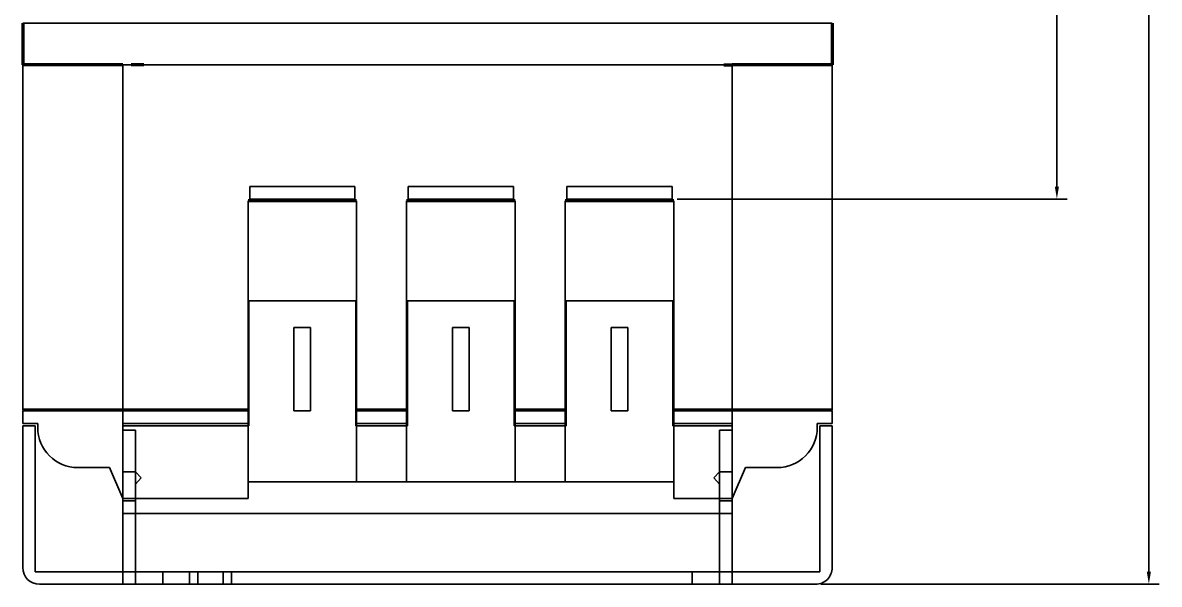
# Model space of a CAD drawing. Header units: millimetres. Extents: x -2026 to -954, y 3148 to 3725.
# Drawn here: x -1425.5 to -1289.3, y 3415.1 to 3482.4 of the extents above; entities that cross this region are included whole.
import ezdxf

# ---------------------------------------------------------------- set-up
doc = ezdxf.new("R2010")
doc.units = ezdxf.units.MM
for name, color, linetype in [('Bus-Bar', 10, 'Continuous'), ('CASE-COVER', 7, 'Continuous'), ('CASE-상', 7, 'Continuous'), ('CASE-하', 7, 'Continuous'), ('보조방열판', 7, 'Continuous')]:
    doc.layers.add(name, color=color, linetype=linetype)
doc.dimstyles.new('ISO-25', dxfattribs={"dimtxt": 2, "dimasz": 1.5, "dimexe": 1.25, "dimexo": 0.625, "dimtad": 1, "dimtxsty": 'Standard', "dimcen": 2.5, "dimclrd": 6, "dimclre": 6, "dimclrt": 1, "dimazin": 0, "dimtfac": 1, "dimtmove": 0, "dimatfit": 3, "dimfxl": 1, "dimarcsym": 0})

# ---------------------------------------------------------------- blocks, each defined once
blk = doc.blocks.new('*D29')
at = {"color": 6, "lineweight": -2, "transparency": 16777216}
for p, q in [((-1319.37, 3577.5), (-1289.3, 3577.5)), ((-1290.55, 3576), (-1290.55, 3416.6)), ((-1329.86, 3415.1), (-1289.3, 3415.1))]:
    blk.add_line(p, q, dxfattribs=at)
at = {"color": 6, "transparency": 16777216}
for points in [[(-1290.8, 3576), (-1290.3, 3576), (-1290.55, 3577.5)], [(-1290.8, 3416.6), (-1290.3, 3416.6), (-1290.55, 3415.1)]]:
    blk.add_solid(points, dxfattribs=at)
at = {"layer": 'Defpoints', "color": 0, "transparency": 16777216}
for p in [(-1319.99, 3577.5), (-1330.49, 3415.1), (-1290.55, 3415.1)]:
    blk.add_point(p, dxfattribs=at)
at = {"color": 1, "transparency": 16777216, "insert": (-1292.34, 3496.3), "char_height": 2, "attachment_point": 5, "rotation": 90}
blk.add_mtext('162,4', dxfattribs=at)
blk = doc.blocks.new('*D31')
at = {"color": 6, "lineweight": -2, "transparency": 16777216}
for p, q in [((-1319.37, 3577.5), (-1300.32, 3577.5)), ((-1301.57, 3576), (-1301.57, 3462.8)), ((-1347.06, 3461.3), (-1300.32, 3461.3))]:
    blk.add_line(p, q, dxfattribs=at)
at = {"color": 6, "transparency": 16777216}
for points in [[(-1301.82, 3576), (-1301.32, 3576), (-1301.57, 3577.5)], [(-1301.82, 3462.8), (-1301.32, 3462.8), (-1301.57, 3461.3)]]:
    blk.add_solid(points, dxfattribs=at)
at = {"layer": 'Defpoints', "color": 0, "transparency": 16777216}
for p in [(-1319.99, 3577.5), (-1347.69, 3461.3), (-1301.57, 3461.3)]:
    blk.add_point(p, dxfattribs=at)
at = {"color": 1, "transparency": 16777216, "insert": (-1303.36, 3519.4), "char_height": 2, "attachment_point": 5, "rotation": 90}
blk.add_mtext('116,2', dxfattribs=at)

msp = doc.modelspace()

# ---------------------------------------------------------------- linework, layer by layer
at = {"layer": 'Bus-Bar'}
for p, q in [((-1398.29, 3462.799), (-1385.69, 3462.799)), ((-1398.29, 3461.299), (-1398.29, 3462.799)), ((-1385.69, 3461.299), (-1385.69, 3462.799)), ((-1379.29, 3462.799), (-1366.69, 3462.799)), ((-1379.29, 3461.299), (-1379.29, 3462.799)), ((-1366.69, 3461.299), (-1366.69, 3462.799)), ((-1360.29, 3462.799), (-1347.69, 3462.799)), ((-1360.29, 3461.299), (-1360.29, 3462.799)), ((-1347.69, 3461.299), (-1347.69, 3462.799)), ((-1398.29, 3461.299), (-1385.69, 3461.299)), ((-1379.29, 3461.299), (-1366.69, 3461.299)), ((-1360.29, 3461.299), (-1347.69, 3461.299))]:
    msp.add_line(p, q, dxfattribs=at)
at = {"layer": 'CASE-COVER'}
for p, q in [((-1398.39, 3434.098), (-1398.39, 3449.098)), ((-1398.39, 3449.098), (-1385.59, 3449.098)), ((-1385.59, 3449.098), (-1385.59, 3434.098)), ((-1379.39, 3449.098), (-1366.59, 3449.099)), ((-1379.39, 3434.098), (-1379.39, 3449.098)), ((-1366.59, 3434.099), (-1366.59, 3449.099)), ((-1360.39, 3434.099), (-1360.39, 3449.099)), ((-1360.39, 3449.099), (-1347.59, 3449.099)), ((-1347.59, 3434.099), (-1347.59, 3449.099)), ((-1425.489, 3434.098), (-1425.489, 3417.098)), ((-1423.989, 3416.598), (-1423.99, 3434.098)), ((-1413.489, 3434.098), (-1413.489, 3415.098)), ((-1413.489, 3434.098), (-1398.39, 3434.098)), ((-1385.59, 3434.098), (-1379.39, 3434.098)), ((-1385.59, 3434.098), (-1379.39, 3434.098)), ((-1366.59, 3434.099), (-1360.39, 3434.099)), ((-1347.59, 3434.099), (-1340.49, 3434.099)), ((-1340.489, 3415.099), (-1340.49, 3434.099)), ((-1328.49, 3434.099), (-1329.99, 3434.099)), ((-1329.99, 3434.099), (-1329.989, 3416.599)), ((-1328.489, 3417.099), (-1328.49, 3434.099)), ((-1413.489, 3423.598), (-1340.489, 3423.599)), ((-1329.989, 3416.599), (-1423.989, 3416.598)), ((-1423.489, 3415.098), (-1330.489, 3415.099))]:
    msp.add_line(p, q, dxfattribs=at)
at = {"layer": 'CASE-COVER', "color": 0}
msp.add_line((-1423.99, 3434.098), (-1425.489, 3434.098), dxfattribs=at)
at = {"layer": 'CASE-COVER', "color": 4}
for p, q in [((-1411.989, 3433.598), (-1413.489, 3433.598)), ((-1411.989, 3433.598), (-1411.989, 3415.098)), ((-1341.989, 3415.099), (-1341.99, 3433.599)), ((-1341.99, 3433.599), (-1340.49, 3433.599)), ((-1413.489, 3428.598), (-1411.989, 3428.598)), ((-1411.989, 3425.098), (-1411.989, 3428.598)), ((-1411.289, 3427.848), (-1411.989, 3428.598)), ((-1411.989, 3427.098), (-1411.289, 3427.848)), ((-1342.69, 3427.849), (-1341.99, 3428.599)), ((-1341.99, 3427.099), (-1342.69, 3427.849)), ((-1340.49, 3428.599), (-1341.99, 3428.599)), ((-1413.489, 3425.098), (-1411.989, 3425.098)), ((-1340.49, 3425.099), (-1341.99, 3425.099)), ((-1408.689, 3415.098), (-1408.689, 3416.598)), ((-1405.489, 3415.098), (-1405.489, 3416.598)), ((-1404.489, 3415.098), (-1404.489, 3416.598)), ((-1401.489, 3415.098), (-1401.489, 3416.598)), ((-1400.489, 3415.098), (-1400.489, 3416.598)), ((-1345.289, 3415.099), (-1345.289, 3416.599))]:
    msp.add_line(p, q, dxfattribs=at)
at = {"layer": 'CASE-COVER'}
for centre, start, end in [((-1423.489, 3417.098), 180.00039, 270.00039), ((-1330.489, 3417.099), 270.00039, 0.00039)]:
    msp.add_arc(centre, 2, start, end, dxfattribs=at)
at = {"layer": 'CASE-상', "color": 0}
for p, q in [((-1398.49, 3460.998), (-1398.489, 3425.398)), ((-1379.49, 3460.998), (-1379.489, 3427.398)), ((-1360.49, 3460.999), (-1360.489, 3427.399)), ((-1413.489, 3435.898), (-1413.489, 3425.398)), ((-1340.49, 3435.899), (-1340.489, 3425.399)), ((-1340.49, 3435.899), (-1340.489, 3425.399)), ((-1423.689, 3434.398), (-1425.489, 3434.398)), ((-1330.29, 3434.399), (-1328.49, 3434.399)), ((-1347.489, 3427.399), (-1398.489, 3427.398)), ((-1398.489, 3425.398), (-1413.489, 3425.398)), ((-1340.489, 3425.399), (-1347.489, 3425.399))]:
    msp.add_line(p, q, dxfattribs=at)
at = {"layer": 'CASE-상'}
for p, q in [((-1398.49, 3460.998), (-1385.49, 3460.998)), ((-1385.49, 3460.998), (-1385.489, 3427.398)), ((-1379.49, 3460.998), (-1366.49, 3460.999)), ((-1366.49, 3460.999), (-1366.489, 3427.399)), ((-1360.49, 3460.999), (-1347.49, 3460.999)), ((-1347.49, 3460.999), (-1347.489, 3425.399)), ((-1392.99, 3435.898), (-1392.99, 3445.898)), ((-1392.99, 3445.898), (-1390.99, 3445.898)), ((-1390.99, 3445.898), (-1390.99, 3435.898)), ((-1373.99, 3435.898), (-1373.99, 3445.898)), ((-1373.99, 3445.898), (-1371.99, 3445.898)), ((-1371.99, 3445.898), (-1371.99, 3435.898)), ((-1354.99, 3435.899), (-1354.99, 3445.899)), ((-1354.99, 3445.899), (-1352.99, 3445.899)), ((-1352.99, 3445.899), (-1352.99, 3435.899)), ((-1425.489, 3435.898), (-1398.49, 3435.898)), ((-1390.99, 3435.898), (-1392.99, 3435.898)), ((-1385.49, 3435.898), (-1379.49, 3435.898)), ((-1371.99, 3435.898), (-1373.99, 3435.898)), ((-1366.49, 3435.899), (-1360.49, 3435.899)), ((-1352.99, 3435.899), (-1354.99, 3435.899)), ((-1347.49, 3435.899), (-1340.49, 3435.899)), ((-1341.99, 3435.899), (-1328.49, 3435.899)), ((-1423.689, 3434.398), (-1423.689, 3433.898)), ((-1398.49, 3434.398), (-1413.489, 3434.398)), ((-1379.49, 3434.398), (-1385.49, 3434.398)), ((-1360.49, 3434.399), (-1366.49, 3434.399)), ((-1340.49, 3434.399), (-1347.49, 3434.399)), ((-1330.29, 3434.399), (-1330.29, 3433.899)), ((-1418.889, 3429.098), (-1415.089, 3429.098)), ((-1415.089, 3429.098), (-1413.489, 3425.398)), ((-1338.89, 3429.099), (-1340.489, 3425.399)), ((-1335.089, 3429.099), (-1338.89, 3429.099))]:
    msp.add_line(p, q, dxfattribs=at)
at = {"layer": 'CASE-상', "color": 0, "ltscale": 10}
for p, q in [((-1425.489, 3434.398), (-1425.489, 3435.898)), ((-1328.49, 3434.399), (-1328.49, 3435.899))]:
    msp.add_line(p, q, dxfattribs=at)
at = {"layer": 'CASE-상'}
for centre, start, end in [((-1418.889, 3433.898), 180.00039, 270.00039), ((-1335.09, 3433.899), 270.00039, 0.00039)]:
    msp.add_arc(centre, 4.8, start, end, dxfattribs=at)
at = {"layer": 'CASE-하', "color": 5}
for p, q in [((-1425.49, 3477.398), (-1425.489, 3435.998)), ((-1413.488, 3477.398), (-1413.489, 3435.998)), ((-1340.49, 3477.399), (-1340.49, 3435.999)), ((-1328.49, 3477.399), (-1328.49, 3435.999)), ((-1398.49, 3461.098), (-1398.49, 3435.998)), ((-1398.49, 3461.098), (-1385.49, 3461.098)), ((-1385.49, 3461.098), (-1385.49, 3435.998)), ((-1379.49, 3461.098), (-1366.49, 3461.099)), ((-1379.49, 3461.098), (-1379.49, 3435.998)), ((-1366.49, 3461.099), (-1366.49, 3435.999)), ((-1360.49, 3461.099), (-1360.49, 3435.999)), ((-1360.49, 3461.099), (-1347.49, 3461.099)), ((-1347.49, 3461.099), (-1347.49, 3435.999))]:
    msp.add_line(p, q, dxfattribs=at)
at = {"layer": 'CASE-하', "color": 5, "lineweight": 50}
for p, q in [((-1413.489, 3477.398), (-1425.49, 3477.398)), ((-1410.99, 3477.398), (-1412.487, 3477.398)), ((-1341.493, 3477.399), (-1340.49, 3477.399)), ((-1328.49, 3477.399), (-1340.49, 3477.399)), ((-1398.49, 3435.998), (-1425.489, 3435.998)), ((-1379.49, 3435.998), (-1385.49, 3435.998)), ((-1360.49, 3435.999), (-1366.49, 3435.999)), ((-1328.49, 3435.999), (-1347.49, 3435.999))]:
    msp.add_line(p, q, dxfattribs=at)
at = {"layer": 'CASE-하', "color": 4}
msp.add_line((-1413.489, 3477.398), (-1340.49, 3477.399), dxfattribs=at)
at = {"layer": 'CASE-하', "color": 4, "lineweight": 50}
for p, q in [((-1395.94, 3461.098), (-1398.49, 3461.098)), ((-1385.49, 3461.098), (-1388.04, 3461.098)), ((-1376.94, 3461.098), (-1379.49, 3461.098)), ((-1366.49, 3461.099), (-1369.04, 3461.098)), ((-1357.94, 3461.099), (-1360.49, 3461.099)), ((-1347.49, 3461.099), (-1350.04, 3461.099))]:
    msp.add_line(p, q, dxfattribs=at)
at = {"layer": '보조방열판'}
for p, q in [((-1328.489, 3482.398), (-1425.489, 3482.398)), ((-1328.489, 3477.398), (-1425.489, 3477.398))]:
    msp.add_line(p, q, dxfattribs=at)
at = {"layer": '보조방열판', "lineweight": 50}
for p, q in [((-1425.489, 3482.398), (-1425.489, 3477.398)), ((-1328.489, 3482.398), (-1328.489, 3477.398))]:
    msp.add_line(p, q, dxfattribs=at)

# ---------------------------------------------------------------- dimensions: what is measured, and where the dimension line sits
for base, p2, picture, middle in [((-1301.566, 3461.299), (-1347.69, 3461.299), '*D31', (-1303.357, 3519.4)), ((-1290.553, 3415.099), (-1330.489, 3415.099), '*D29', (-1292.344, 3496.3))]:
    dim = msp.add_linear_dim(base=base, p1=(-1319.99, 3577.501), p2=p2, angle=90, dimstyle='ISO-25')
    dim.commit()
    dim.dimension.update_dxf_attribs({"geometry": picture, "text_midpoint": middle})

doc.saveas('drawing.dxf')
